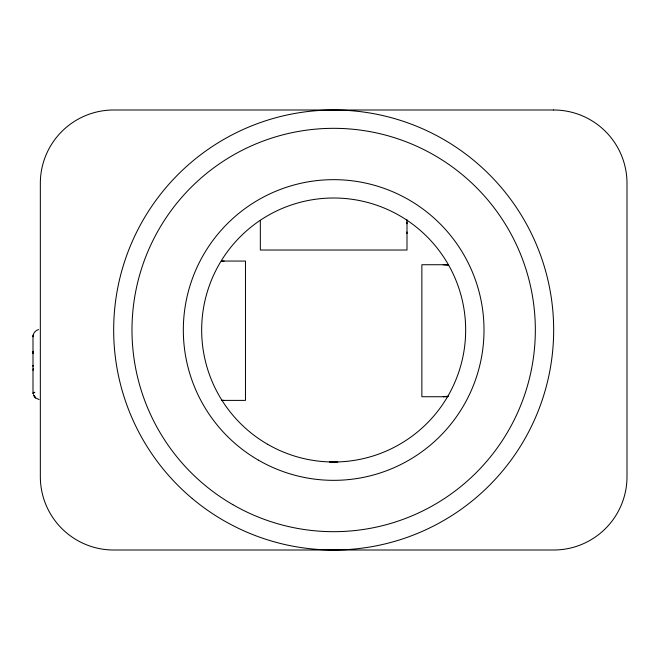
<?xml version="1.0" encoding="UTF-8"?>
<svg xmlns="http://www.w3.org/2000/svg" width="660" height="660" viewBox="0 0 660 660"><rect width="100%" height="100%" fill="white"/><g stroke="black" fill="none" stroke-linecap="round" stroke-linejoin="round"><path stroke-width="0.99" d="M38.56 329.587C35.359 330.338 32.967 333.432 33 336.707L33 392.337M33.041 335.981L33 336.707L33.206 334.991M33 370.334L33.371 368.462M448.61 396.148L443.207 396.734M221.504 261.212L224.128 261.063M221.413 261.063L245.471 261.063L245.471 400.397L222.601 400.397M448.503 264.734L421.864 264.734L421.864 396.734L447.562 396.734M329.406 462L337.78 462M443.207 264.734L448.61 265.32M221.504 400.257L224.128 400.397M39.064 399.556L35.623 397.947L33.676 395.389M33.569 395.159L35.623 397.947L33.445 394.845M406.898 222.115L406.997 223.757M406.906 231.957L406.997 233.533M406.997 219.78L406.997 250.024L260.337 250.024L260.337 220.679M340.032 549.442A36.663 36.663 0 0 1 327.302 549.442M33.025 351.879L33.066 352.885L33.115 351.359L33.025 351.879M33.074 365.401L33 366.036L33.074 365.401M34.716 392.337L34.122 392.824L33.982 392.337L34.716 392.337M553.666 109.997L113.668 109.997A73.334 73.334 0 0 0 40.334 183.331L40.334 476.668A73.334 73.334 0 0 0 113.668 550.003L553.666 550.003A73.334 73.334 0 0 0 627 476.668L627 183.331A73.334 73.334 0 0 0 553.666 109.997M33.115 353.158L33 352.258L33.115 353.158M33.115 393.608L33.025 392.931L33.115 393.608M192.25 498.531A220.003 220.003 0 0 0 550.324 368.206A220.003 220.003 0 0 0 258.423 123.271A220.003 220.003 0 0 0 192.25 498.531M232.832 504.653A201.663 201.663 0 0 0 535.334 330A201.663 201.663 0 0 0 232.832 155.347A201.663 201.663 0 0 0 232.832 504.653M267.663 444.312A132 132 0 0 0 465.663 330A132 132 0 0 0 267.663 215.688A132 132 0 0 0 267.663 444.312M258.497 460.193A150.331 150.331 0 0 0 484.003 330A150.331 150.331 0 0 0 258.497 199.807A150.331 150.331 0 0 0 258.497 460.193"/></g></svg>
